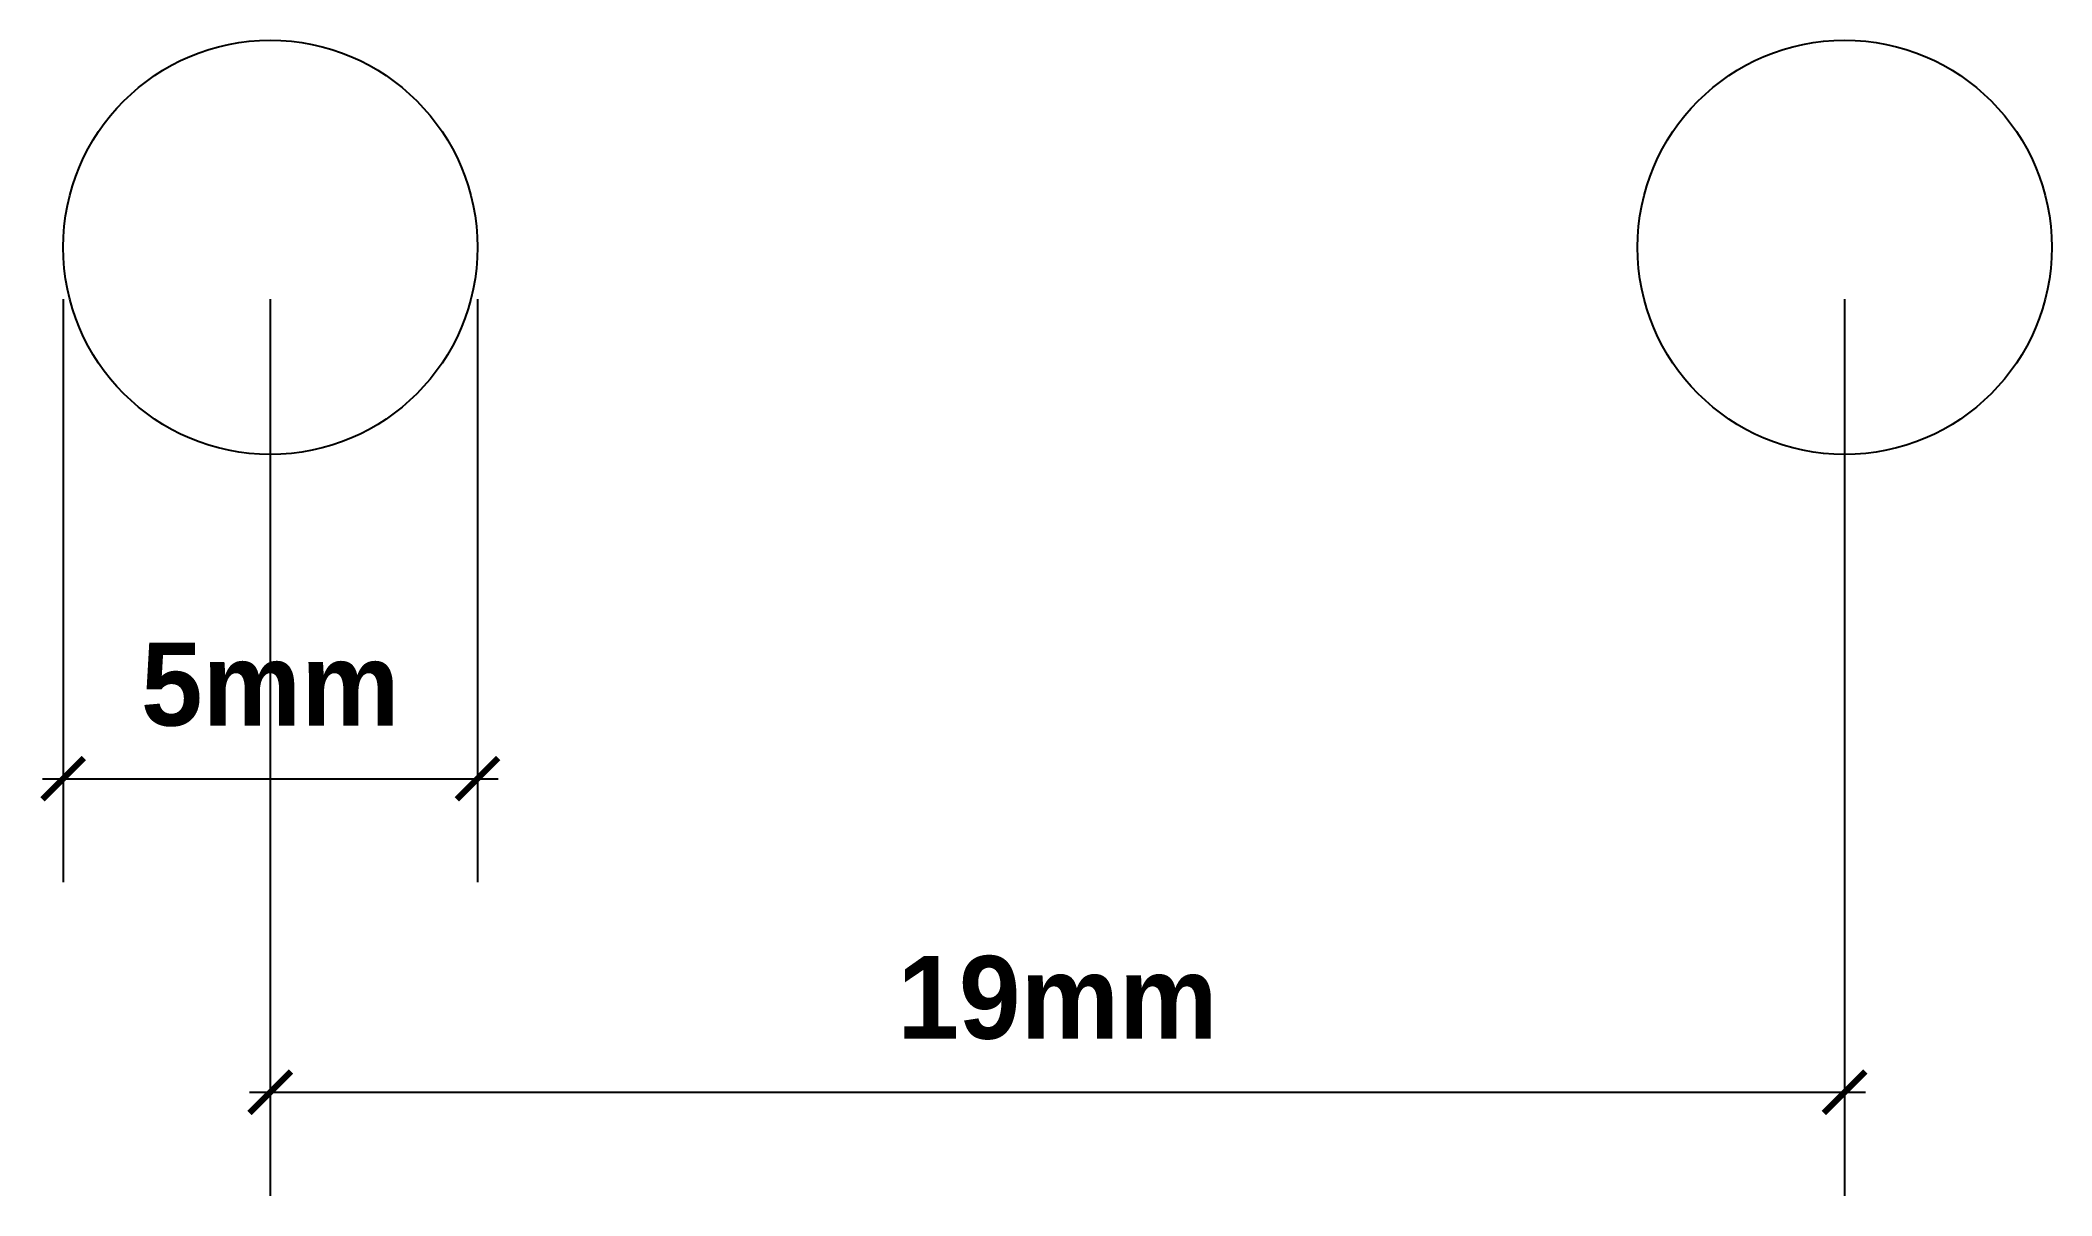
# Model space of a CAD drawing. Header units: millimetres. Extents: x 241.1 to 265.3, y 159.6 to 173.5.
import ezdxf

# ---------------------------------------------------------------- set-up
doc = ezdxf.new("R2010")
doc.units = ezdxf.units.MM
doc.linetypes.add('DASHED', pattern=[19.05, 12.7, -6.35])
doc.styles.add('Standard Derivative', font='17273_architectbold.ttf')
doc.dimstyles.new('ISO-25 Derivative', dxfattribs={"dimtxt": 1, "dimasz": 0.5, "dimexe": 1.25, "dimexo": 0.625, "dimtad": 1, "dimtxsty": 'Standard Derivative', "dimblk": 'ARCHTICK', "dimblk1": 'ARCHTICK', "dimblk2": 'ARCHTICK', "dimcen": 2.5, "dimdle": 0.25, "dimadec": 0, "dimazin": 0, "dimtfac": 1, "dimtmove": 0, "dimatfit": 3, "dimldrblk": 'ARCHTICK', "dimfxl": 1, "dimarcsym": 0})

# ---------------------------------------------------------------- blocks, each defined once
blk = doc.blocks.new('_ArchTick')
at = {"color": 0, "linetype": 'ByBlock', "const_width": 0.15}
blk.add_lwpolyline([(-0.5, -0.5), (0.5, 0.5)], dxfattribs=at)
blk = doc.blocks.new('*D26')
at = {"color": 0, "linetype": 'DASHED', "lineweight": -2}
for p, q in [((241.341, 170.385), (241.341, 163.346)), ((246.341, 170.385), (246.341, 163.346))]:
    blk.add_line(p, q, dxfattribs=at)
at = {"color": 0, "lineweight": -2}
blk.add_line((241.091, 164.596), (246.591, 164.596), dxfattribs=at)
at = {"layer": 'Defpoints', "color": 0}
for p in [(241.341, 171.01), (246.341, 171.01), (246.341, 164.596)]:
    blk.add_point(p, dxfattribs=at)
at = {"color": 0, "lineweight": -2, "xscale": 0.5, "yscale": 0.5, "zscale": 0.5, "rotation": 180}
blk.add_blockref('_ArchTick', (241.341, 164.596), dxfattribs=at)
at = {"color": 0, "lineweight": -2, "xscale": 0.5, "yscale": 0.5, "zscale": 0.5}
blk.add_blockref('_ArchTick', (246.341, 164.596), dxfattribs=at)
at = {"color": 0, "insert": (243.841, 165.729), "char_height": 1, "attachment_point": 5, "style": 'Standard Derivative'}
blk.add_mtext('5mm', dxfattribs=at)
blk = doc.blocks.new('*D29')
at = {"color": 0, "linetype": 'DASHED', "lineweight": -2}
for p, q in [((243.841, 170.385), (243.841, 159.561)), ((262.841, 170.385), (262.841, 159.561))]:
    blk.add_line(p, q, dxfattribs=at)
at = {"color": 0, "lineweight": -2}
blk.add_line((243.591, 160.811), (263.091, 160.811), dxfattribs=at)
at = {"layer": 'Defpoints', "color": 0}
for p in [(243.841, 171.01), (262.841, 171.01), (262.841, 160.811)]:
    blk.add_point(p, dxfattribs=at)
at = {"color": 0, "lineweight": -2, "xscale": 0.5, "yscale": 0.5, "zscale": 0.5, "rotation": 180}
blk.add_blockref('_ArchTick', (243.841, 160.811), dxfattribs=at)
at = {"color": 0, "lineweight": -2, "xscale": 0.5, "yscale": 0.5, "zscale": 0.5}
blk.add_blockref('_ArchTick', (262.841, 160.811), dxfattribs=at)
at = {"color": 0, "insert": (253.341, 161.949), "char_height": 1, "attachment_point": 5, "style": 'Standard Derivative'}
blk.add_mtext('19mm', dxfattribs=at)

msp = doc.modelspace()

# ---------------------------------------------------------------- linework, layer by layer
for centre in [(243.841, 171.01), (262.841, 171.01)]:
    msp.add_circle(centre, 2.5)

# ---------------------------------------------------------------- dimensions: what is measured, and where the dimension line sits
for base, p1, p2, picture, middle in [((246.341, 164.596), (241.341, 171.01), (246.341, 171.01), '*D26', (243.841, 165.729)), ((262.841, 160.811), (243.841, 171.01), (262.841, 171.01), '*D29', (253.341, 161.949))]:
    dim = msp.add_linear_dim(base=base, p1=p1, p2=p2, dimstyle='ISO-25 Derivative', override={"dimscale": 0, "dimpost": 'mm'})
    dim.commit()
    dim.dimension.update_dxf_attribs({"geometry": picture, "text_midpoint": middle})

doc.saveas('drawing.dxf')
